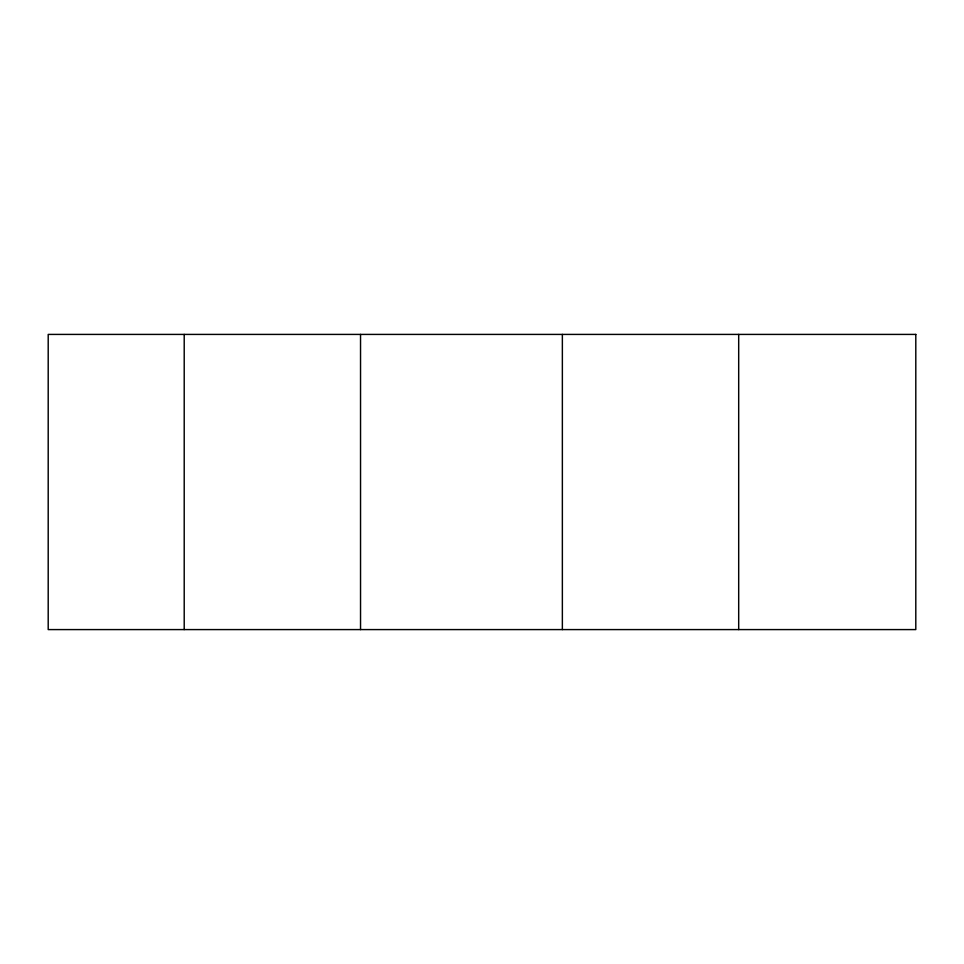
<?xml version="1.0" encoding="UTF-8"?>
<svg xmlns="http://www.w3.org/2000/svg" width="964" height="964" viewBox="0 0 964 964"><rect width="100%" height="100%" fill="white"/><g stroke="black" fill="none" stroke-linecap="round" stroke-linejoin="round"><path stroke-width="1.45" d="M738.689 334.412L738.689 629.588M562.361 334.412L562.361 629.588M360.536 334.412L360.536 629.588M184.208 334.412L184.208 629.588M915.8 334.412L48.2 334.412L48.2 629.588L915.8 629.588L915.8 334.412"/></g></svg>
